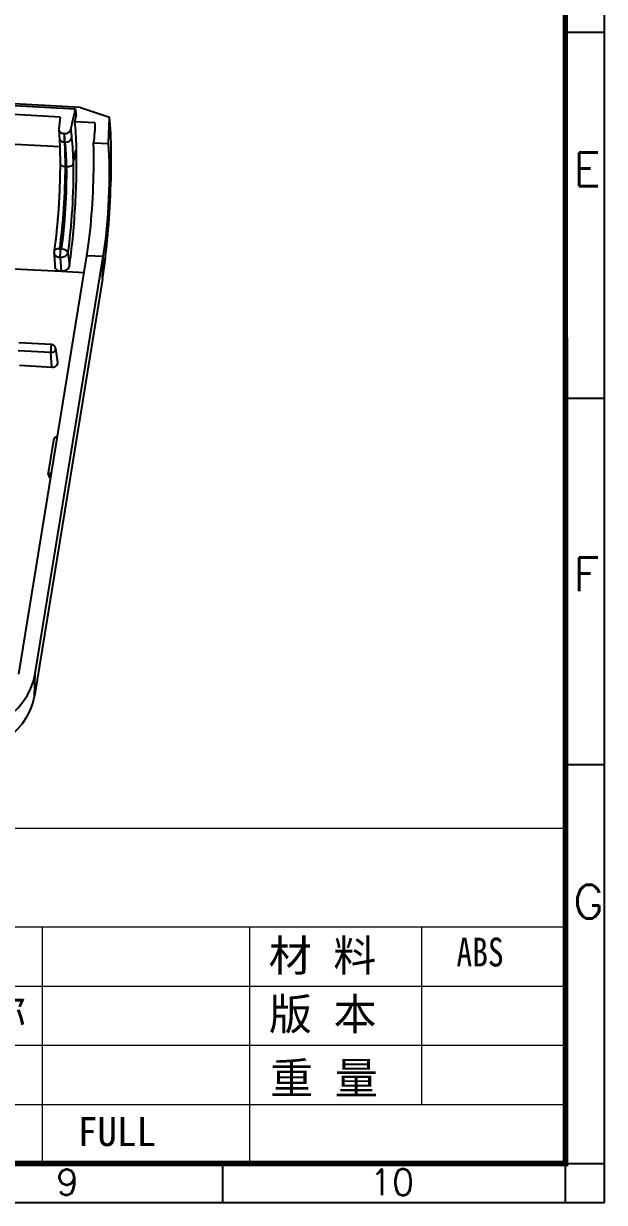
# Model space of a CAD drawing. Header units: millimetres. Extents: x 3683 to 5830, y 1279 to 1555.
# Drawn here: x 3985.4 to 4045.4, y 1278.6 to 1400.5 of the extents above; entities that cross this region are included whole.
import ezdxf

# ---------------------------------------------------------------- set-up
doc = ezdxf.new("R2010")
doc.units = ezdxf.units.MM
doc.header["$LTSCALE"] = 0.5
doc.layers.add('112', color=7, linetype='Continuous', true_color=0xffffff)
doc.layers.add('A1_KUANG', color=7, linetype='Continuous')
doc.layers.add('A4_KUANG', color=7, linetype='Continuous')
doc.styles.get("Standard").update_dxf_attribs({"font": 'txt', "bigfont": 'gbcbig.shx'})
doc.styles.add('仿宋', font='NSimSun.ttf')

# ---------------------------------------------------------------- blocks, each defined once
blk = doc.blocks.new('A$C3291225B')
at = {"layer": 'A4_KUANG'}
for p, q in [((255.135, 0), (255.135, 197.012)), ((257.991, 86.219), (255.126, 86.219)), ((257.991, 59.237), (255.126, 59.237)), ((257.991, 32.255), (255.126, 32.255)), ((2.865, 2.865), (258, 2.865)), ((229.9, 0), (229.9, 2.865))]:
    blk.add_line(p, q, dxfattribs=at)
at = {"layer": 'A4_KUANG', "color": 8}
blk.add_lwpolyline([(258, 0), (258, 197.012), (0, 197.012), (0, 0)], close=True, dxfattribs=at)
at = {"layer": 'A4_KUANG', "const_width": 0.4}
blk.add_lwpolyline([(2.865, 2.865), (2.865, 194.147), (255.126, 194.147), (255.135, 2.865), (2.865, 2.865)], dxfattribs=at)
at = {"layer": 'A4_KUANG'}
for s, height, p in [('E', 2.483, (255.711, 74.891)), ('F', 2.483, (255.711, 45.043)), ('G', 2.483, (255.711, 20.927)), ('9', 1.91, (217.635, 0.544)), ('10', 1.9102, (240.717, 0.544))]:
    blk.add_text(s, height=height, dxfattribs=at).set_placement(p)

msp = doc.modelspace()

# ---------------------------------------------------------------- linework, layer by layer
at = {"lineweight": 0}
for p, q in [((3918.971, 1317.266), (4041.351, 1317.266)), ((3918.971, 1307.068), (4041.351, 1307.068)), ((4026.482, 1307.068), (4026.482, 1288.712)), ((3918.971, 1300.949), (4041.351, 1300.949)), ((3972.51, 1294.831), (4041.351, 1294.831)), ((3954.664, 1288.712), (4041.351, 1288.712)), ((4041.351, 1282.593), (3918.971, 1282.593))]:
    msp.add_line(p, q, dxfattribs=at)
at = {"lineweight": 0, "ltscale": 0.5}
for p, q in [((3987.297, 1307.068), (3987.297, 1282.593)), ((4008.712, 1307.068), (4008.712, 1282.593))]:
    msp.add_line(p, q, dxfattribs=at)
at = {"layer": '112', "color": 7}
for p, q in [((3991.235, 1391.791), (3889.21, 1397.39)), ((3889.294, 1397.216), (3990.7, 1391.651)), ((3989.151, 1390.792), (3890.539, 1396.204)), ((3989.103, 1387.705), (3890.887, 1393.096)), ((3991.235, 1391.791), (3994.255, 1390.792)), ((3994.123, 1388.046), (3994.255, 1390.792)), ((3992.734, 1390.182), (3990.661, 1390.296)), ((3989.563, 1389.092), (3989.529, 1389.093)), ((3989.664, 1388.196), (3989.585, 1388.2)), ((3992.59, 1388.13), (3994.123, 1388.046)), ((3984.86, 1333.193), (3991.911, 1376.45)), ((3986.574, 1333.251), (3993.601, 1376.357)), ((3989.133, 1376.263), (3989.257, 1374.844)), ((3989.926, 1376.769), (3990.091, 1375.387)), ((3993.601, 1376.357), (3991.911, 1376.45)), ((3993.506, 1374.022), (3993.601, 1376.357)), ((3984.401, 1375.111), (3989.257, 1374.844)), ((3989.257, 1374.844), (3991.628, 1374.714)), ((3993.506, 1374.022), (3986.479, 1330.916)), ((3988.168, 1366.446), (3984.8, 1366.63)), ((3988.253, 1367.259), (3984.885, 1367.444)), ((3988.292, 1364.942), (3988.168, 1366.441)), ((3988.903, 1365.423), (3988.692, 1366.859)), ((3984.925, 1365.127), (3988.292, 1364.942)), ((3988.871, 1357.802), (3988.534, 1357.585)), ((3987.917, 1353.803), (3988.534, 1357.585)), ((3988.255, 1354.02), (3987.917, 1353.803)), ((3987.917, 1353.803), (3987.922, 1353.75)), ((3988.05, 1353.563), (3988.167, 1353.482)), ((3986.479, 1330.916), (3986.574, 1333.251))]:
    msp.add_line(p, q, dxfattribs=at)
msp.add_arc((3988.227, 1366.79), 0.47, 8.3473, 86.85853, dxfattribs=at)
for centre, major_axis, ratio, start_param, end_param in [((3992.787, 1381.786), (-0.653, -11.89), 0.1260549, 0.8661929, 2.4369893), ((3989.66, 1388.647), (0.599, 0.037), 0.7465018, 3.1414737, 4.5411997), ((3989.738, 1388.643), (-0.596, -0.067), 0.7422058, 1.3622939, 2.9088729), ((3993.099, 1381.769), (0.455, 8.288), 0.1260549, 4.0077856, 5.5785819), ((3989.731, 1385.949), (0.6, -0.001), 0.445742, 3.1610263, 4.5753523), ((3989.894, 1385.941), (-0.6, -0.011), 0.4436081, 1.4254386, 2.9714936), ((3989.109, 1376.809), (0.594, -0.087), 0.5764841, 1.725887, 3.1440149), ((3989.207, 1376.71), (0.033, 0.599), 0.1260549, 0.9378436, 2.419536), ((3989.333, 1376.795), (-0.594, 0.086), 0.5765556, 3.313753, 4.8670842), ((3988.227, 1366.79), (-0.026, -0.469), 0.1260549, 3.1415974, 5.5575978), ((3988.226, 1366.801), (0.468, 0.043), 0.7557913, 4.5186744, 6.3234694), ((3988.36, 1365.356), (0.545, 0.05), 0.7557913, 4.5186744, 6.3234714), ((3988.318, 1353.728), (0.395, -0.064), 0.6425649, 3.3068568, 4.0748016), ((3976.669, 1333.795), (-9.957, -0.922), 0.7557913, 1.3770818, 2.9478781), ((3976.886, 1331.442), (9.643, 0.893), 0.7557913, 4.5186744, 6.0894707)]:
    msp.add_ellipse(centre, major_axis=major_axis, ratio=ratio, start_param=start_param, end_param=end_param, dxfattribs=at)
for points, degree in [([(3989.151, 1390.792), (3989.112, 1390.384), (3989.061, 1389.976), (3989.008, 1389.569)], 3), ([(3990.661, 1390.296), (3990.707, 1390.497), (3990.754, 1390.698), (3990.801, 1390.899)], 3), ([(3990.7, 1391.651), (3990.734, 1391.4), (3990.768, 1391.149), (3990.801, 1390.899)], 3), ([(3989.008, 1389.569), (3989.001, 1389.518), (3989.006, 1389.466), (3989.021, 1389.417)], 3), ([(3989.005, 1389.502), (3989.061, 1388.61)], 1), ([(3990.2, 1389.414), (3990.213, 1389.442), (3990.223, 1389.472), (3990.229, 1389.502)], 3), ([(3990.229, 1389.502), (3990.259, 1389.235), (3990.289, 1388.969), (3990.319, 1388.703)], 3), ([(3990.832, 1387.61), (3990.81, 1388.627), (3990.753, 1389.522), (3990.661, 1390.296)], 3), ([(3989.021, 1389.417), (3989.037, 1389.368), (3989.064, 1389.321), (3989.101, 1389.28)], 3), ([(3989.414, 1389.109), (3989.452, 1389.101), (3989.49, 1389.096), (3989.529, 1389.093)], 3), ([(3989.529, 1389.093), (3989.548, 1388.796), (3989.567, 1388.498), (3989.585, 1388.2)], 3), ([(3989.563, 1389.092), (3989.629, 1389.088), (3989.698, 1389.093), (3989.763, 1389.106)], 3), ([(3989.664, 1388.196), (3989.63, 1388.494), (3989.596, 1388.793), (3989.563, 1389.092)], 3), ([(3989.763, 1389.106), (3989.829, 1389.12), (3989.893, 1389.142), (3989.95, 1389.171)], 3), ([(3990.319, 1388.703), (3990.323, 1388.67), (3990.326, 1388.638), (3990.33, 1388.606)], 3), ([(3990.33, 1388.606), (3990.416, 1387.838), (3990.468, 1386.938), (3990.486, 1385.906)], 3), ([(3989.812, 1385.676), (3989.794, 1386.639), (3989.746, 1387.479), (3989.664, 1388.196)], 3), ([(3990.486, 1385.906), (3990.594, 1386.475), (3990.7, 1387.044), (3990.832, 1387.61)], 3), ([(3990.486, 1385.906), (3990.538, 1383), (3990.307, 1379.392), (3989.926, 1376.769)], 3), ([(3989.649, 1385.685), (3989.644, 1382.974), (3989.424, 1379.608), (3989.066, 1377.16)], 3), ([(3989.29, 1377.147), (3989.646, 1379.596), (3989.862, 1382.962), (3989.812, 1385.676)], 3), ([(3988.512, 1376.725), (3988.511, 1376.735), (3988.51, 1376.745), (3988.509, 1376.755)], 3), ([(3988.515, 1376.895), (3988.513, 1376.755)], 1), ([(3988.516, 1376.712), (3988.609, 1375.307)], 1), ([(3989.066, 1377.16), (3989.065, 1377.151), (3989.066, 1377.143), (3989.068, 1377.135)], 3), ([(3989.068, 1377.135), (3989.07, 1377.127), (3989.074, 1377.12), (3989.079, 1377.113)], 3), ([(3989.079, 1377.113), (3989.085, 1377.105), (3989.093, 1377.098), (3989.101, 1377.091)], 3), ([(3989.101, 1377.091), (3989.111, 1377.084), (3989.123, 1377.077), (3989.137, 1377.073)], 3), ([(3989.14, 1376.263), (3989.135, 1376.263), (3989.13, 1376.263), (3989.126, 1376.264)], 3), ([(3989.14, 1376.263), (3989.135, 1376.263), (3989.13, 1376.263), (3989.126, 1376.264)], 3), ([(3989.137, 1377.073), (3989.146, 1377.07), (3989.156, 1377.068), (3989.166, 1377.068)], 3), ([(3989.341, 1376.276), (3989.272, 1376.264), (3989.202, 1376.259), (3989.14, 1376.263)], 3), ([(3989.166, 1377.068), (3989.178, 1377.067), (3989.19, 1377.068), (3989.202, 1377.071)], 3), ([(3989.202, 1377.071), (3989.213, 1377.074), (3989.224, 1377.078), (3989.235, 1377.083)], 3), ([(3989.235, 1377.083), (3989.247, 1377.089), (3989.257, 1377.097), (3989.266, 1377.105)], 3), ([(3989.266, 1377.105), (3989.274, 1377.112), (3989.28, 1377.12), (3989.284, 1377.128)], 3), ([(3989.284, 1377.128), (3989.287, 1377.134), (3989.289, 1377.141), (3989.29, 1377.147)], 3), ([(3989.927, 1376.776), (3989.927, 1376.772), (3989.926, 1376.767), (3989.925, 1376.763)], 3)]:
    msp.add_open_spline(points, degree=degree, dxfattribs=at)
for points, knots in [([(3990.7, 1391.651), (3990.659, 1391.472), (3990.596, 1391.204), (3990.534, 1390.935), (3990.492, 1390.756), (3990.471, 1390.667), (3990.41, 1390.398), (3990.373, 1390.219), (3990.299, 1389.861), (3990.264, 1389.681), (3990.229, 1389.502)], [0, 0, 0, 0, 0.25, 0.375, 0.375, 0.5, 0.5, 0.75, 0.75, 1, 1, 1, 1]), ([(3992.734, 1390.182), (3992.732, 1390.097), (3992.73, 1390.011), (3992.726, 1389.84), (3992.725, 1389.755), (3992.715, 1389.498), (3992.703, 1389.327), (3992.662, 1388.814), (3992.627, 1388.472), (3992.59, 1388.13)], [0, 0, 0, 0, 0.125, 0.125, 0.25, 0.25, 0.5, 0.5, 1, 1, 1, 1]), ([(3989.061, 1388.597), (3989.068, 1388.49), (3989.083, 1388.231), (3989.102, 1387.789), (3989.118, 1387.275), (3989.128, 1386.726), (3989.132, 1386.28), (3989.131, 1386.011), (3989.13, 1385.942)], [0, 0, 0, 0, 0.1464738, 0.3411495, 0.5374272, 0.7347142, 0.9324614, 1, 1, 1, 1]), ([(3989.101, 1389.28), (3989.137, 1389.239), (3989.184, 1389.202), (3989.237, 1389.173), (3989.29, 1389.144), (3989.351, 1389.122), (3989.414, 1389.109)], [0.43662479, 0.43662479, 0.43662479, 0.43662479, 0.65490265, 0.65490265, 0.65490265, 0.87316589, 0.87316589, 0.87316589, 0.87316589]), ([(3989.95, 1389.171), (3990.007, 1389.199), (3990.059, 1389.236), (3990.101, 1389.277), (3990.143, 1389.318), (3990.177, 1389.365), (3990.2, 1389.414)], [0.43662484, 0.43662484, 0.43662484, 0.43662484, 0.65490271, 0.65490271, 0.65490271, 0.87316595, 0.87316595, 0.87316595, 0.87316595]), ([(3989.585, 1388.2), (3989.607, 1387.843), (3989.623, 1387.454), (3989.644, 1386.615), (3989.649, 1386.166), (3989.649, 1385.685)], [0, 0, 0, 0, 0.5, 0.5, 1, 1, 1, 1]), ([(3990.091, 1375.387), (3990.351, 1377.133), (3990.56, 1379.236), (3990.822, 1383.547), (3990.872, 1385.737), (3990.832, 1387.61)], [0, 0, 0, 0, 0.5, 0.5, 1, 1, 1, 1]), ([(3992.613, 1385.301), (3992.621, 1385.846), (3992.623, 1386.354), (3992.617, 1387.063), (3992.614, 1387.291), (3992.606, 1387.618), (3992.603, 1387.725), (3992.597, 1387.932), (3992.593, 1388.032), (3992.59, 1388.13)], [0, 0, 0, 0, 0.5, 0.5, 0.75, 0.75, 0.875, 0.875, 1, 1, 1, 1]), ([(3989.129, 1385.945), (3989.129, 1385.758), (3989.127, 1385.366), (3989.117, 1384.751), (3989.102, 1384.108), (3989.08, 1383.453), (3989.052, 1382.793), (3989.019, 1382.132), (3988.979, 1381.478), (3988.934, 1380.831), (3988.883, 1380.193), (3988.827, 1379.562), (3988.765, 1378.939), (3988.699, 1378.329), (3988.627, 1377.739), (3988.565, 1377.262), (3988.526, 1376.993), (3988.513, 1376.904)], [0, 0, 0, 0, 0.0654206, 0.1353711, 0.2054988, 0.2755269, 0.3452333, 0.414439, 0.4830067, 0.5508129, 0.6183532, 0.6866349, 0.7555809, 0.8250571, 0.8948917, 0.964885, 1, 1, 1, 1]), ([(3991.911, 1376.45), (3992.105, 1377.64), (3992.274, 1379.118), (3992.518, 1382.25), (3992.59, 1383.858), (3992.613, 1385.301)], [0, 0, 0, 0, 0.5, 0.5, 1, 1, 1, 1]), ([(3988.731, 1376.395), (3988.678, 1376.432), (3988.633, 1376.475), (3988.598, 1376.523), (3988.552, 1376.584), (3988.522, 1376.654), (3988.512, 1376.725)], [0.45529095, 0.45529095, 0.45529095, 0.45529095, 0.67531244, 0.67531244, 0.67531244, 0.96078229, 0.96078229, 0.96078229, 0.96078229]), ([(3989.126, 1376.264), (3989.051, 1376.268), (3988.97, 1376.284), (3988.897, 1376.31), (3988.837, 1376.332), (3988.78, 1376.361), (3988.731, 1376.395)], [0.00006051, 0.00006051, 0.00006051, 0.00006051, 0.24912854, 0.24912854, 0.24912854, 0.45529095, 0.45529095, 0.45529095, 0.45529095]), ([(3989.735, 1376.455), (3989.684, 1376.412), (3989.624, 1376.374), (3989.56, 1376.344), (3989.492, 1376.313), (3989.417, 1376.289), (3989.341, 1376.276)], [0.40422309, 0.40422309, 0.40422309, 0.40422309, 0.60357589, 0.60357589, 0.60357589, 0.81293696, 0.81293696, 0.81293696, 0.81293696]), ([(3989.925, 1376.763), (3989.916, 1376.707), (3989.891, 1376.644), (3989.854, 1376.587), (3989.822, 1376.54), (3989.782, 1376.495), (3989.735, 1376.455)], [0.00005407, 0.00005407, 0.00005407, 0.00005407, 0.22087904, 0.22087904, 0.22087904, 0.40422309, 0.40422309, 0.40422309, 0.40422309]), ([(3989.257, 1374.844), (3989.16, 1374.857), (3988.967, 1374.883), (3988.746, 1375.032), (3988.633, 1375.186), (3988.613, 1375.283), (3988.609, 1375.307)], [0, 0, 0, 0, 0.3021241, 0.6042256, 0.9064725, 1, 1, 1, 1]), ([(3990.091, 1375.387), (3990.069, 1375.309), (3990.025, 1375.153), (3989.819, 1374.974), (3989.555, 1374.851), (3989.356, 1374.846), (3989.257, 1374.844)], [0, 0, 0, 0, 0.2499919, 0.4997647, 0.749873, 1, 1, 1, 1])]:
    msp.add_open_spline(points, degree=3, knots=knots, dxfattribs=at)

# ---------------------------------------------------------------- block references
at = {"layer": 'A1_KUANG', "color": 1, "lineweight": 0, "xscale": 1.403050184557287, "yscale": 1.403050184557515, "zscale": 1.403050184556499}
msp.add_blockref('A$C3291225B', (3683.383, 1278.573), dxfattribs=at)

# ---------------------------------------------------------------- texts
at = {"lineweight": 0, "style": '仿宋'}
for s, p in [('材 料', (4010.686, 1302.459)), ('名 称', (3974.512, 1296.492)), ('版 本', (4010.713, 1296.415)), ('重 量', (4010.834, 1289.793))]:
    msp.add_text(s, height=3.2633, dxfattribs=at).set_placement(p)
at = {"color": 3, "lineweight": 0, "style": '仿宋', "width": 0.8}
msp.add_text('ABS', height=2.9832, dxfattribs=at).set_placement((4030.089, 1302.966))
at = {"color": 3, "lineweight": 0, "style": '仿宋'}
msp.add_text('FULL', height=2.9832, dxfattribs=at).set_placement((3990.947, 1284.405))

doc.saveas('drawing.dxf')
